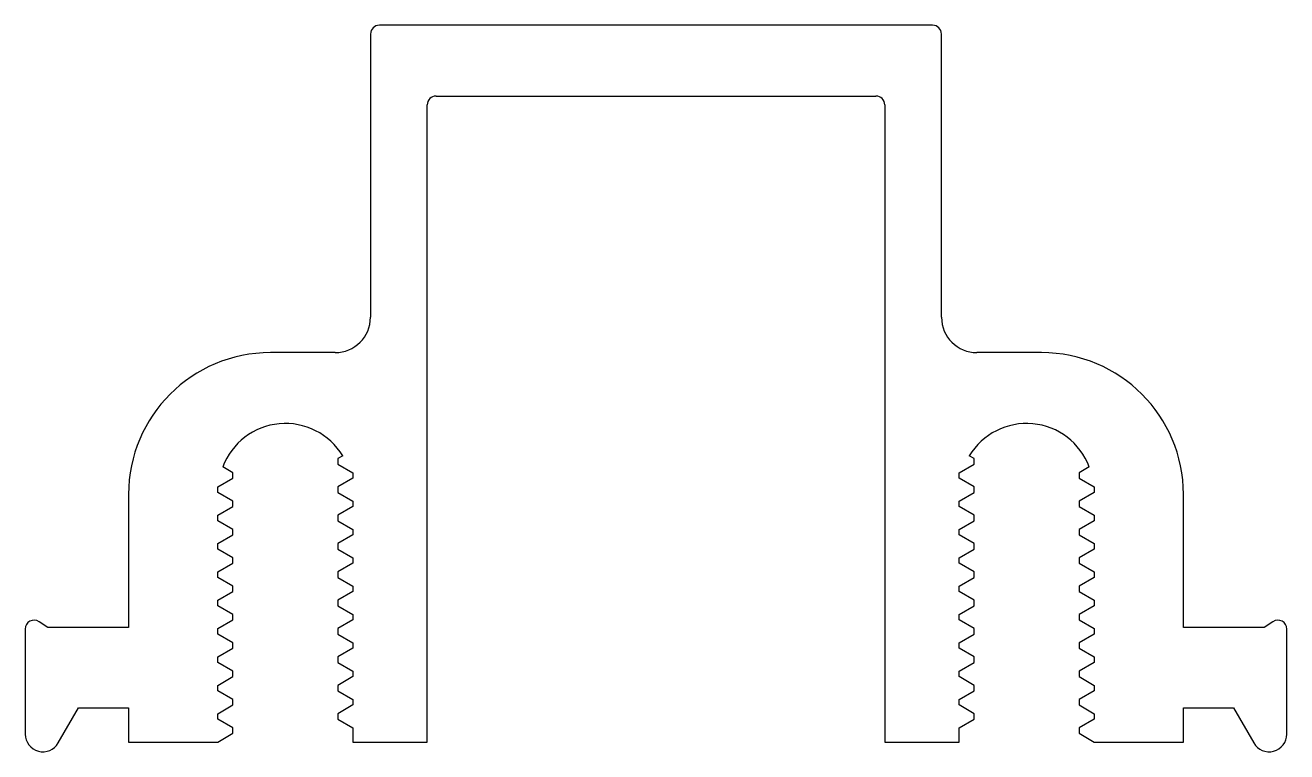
# Model space of a CAD drawing. Extents: x 3.3 to 59.8, y 2.6 to 35.2.
import ezdxf

# ---------------------------------------------------------------- set-up
doc = ezdxf.new("R2010")
doc.units = 0
doc.layers.get('0').update_dxf_attribs({"linetype": 'CONTINUOUS'})

msp = doc.modelspace()

# ---------------------------------------------------------------- linework, layer by layer
for p, q in [((43.962, 35.173), (19.181, 35.173)), ((18.784, 34.776), (18.784, 22.086)), ((44.359, 22.086), (44.359, 34.776)), ((21.721, 31.998), (41.422, 31.998)), ((21.324, 3.049), (21.324, 31.601)), ((41.819, 31.601), (41.819, 3.049)), ((17.196, 20.499), (14.298, 20.499)), ((48.844, 20.499), (45.946, 20.499)), ((17.54, 15.874), (17.323, 15.749)), ((45.819, 15.749), (45.602, 15.874)), ((12.624, 15.114), (12.167, 15.378)), ((17.323, 15.749), (17.323, 15.503)), ((17.323, 15.503), (17.996, 15.114)), ((45.146, 15.114), (45.819, 15.503)), ((45.819, 15.503), (45.819, 15.749)), ((50.975, 15.378), (50.518, 15.114)), ((11.951, 14.479), (12.624, 14.868)), ((12.624, 14.868), (12.624, 15.114)), ((17.996, 14.868), (17.323, 14.479)), ((17.996, 15.114), (17.996, 14.868)), ((45.146, 14.868), (45.146, 15.114)), ((45.819, 14.479), (45.146, 14.868)), ((50.518, 15.114), (50.518, 14.868)), ((50.518, 14.868), (51.191, 14.479)), ((7.948, 14.149), (7.948, 8.176)), ((11.951, 14.233), (11.951, 14.479)), ((12.624, 13.844), (11.951, 14.233)), ((17.323, 14.479), (17.323, 14.233)), ((17.323, 14.233), (17.996, 13.844)), ((45.146, 13.844), (45.819, 14.233)), ((45.819, 14.233), (45.819, 14.479)), ((51.191, 14.233), (50.518, 13.844)), ((51.191, 14.479), (51.191, 14.233)), ((55.194, 8.176), (55.194, 14.149)), ((11.951, 13.209), (12.624, 13.598)), ((12.624, 13.598), (12.624, 13.844)), ((17.996, 13.598), (17.323, 13.209)), ((17.996, 13.844), (17.996, 13.598)), ((45.146, 13.598), (45.146, 13.844)), ((45.819, 13.209), (45.146, 13.598)), ((50.518, 13.844), (50.518, 13.598)), ((50.518, 13.598), (51.191, 13.209)), ((11.951, 12.963), (11.951, 13.209)), ((17.323, 13.209), (17.323, 12.963)), ((45.819, 12.963), (45.819, 13.209)), ((51.191, 13.209), (51.191, 12.963)), ((12.624, 12.574), (11.951, 12.963)), ((12.624, 12.328), (12.624, 12.574)), ((17.323, 12.963), (17.996, 12.574)), ((17.996, 12.574), (17.996, 12.328)), ((45.146, 12.574), (45.819, 12.963)), ((45.146, 12.328), (45.146, 12.574)), ((51.191, 12.963), (50.518, 12.574)), ((50.518, 12.574), (50.518, 12.328)), ((11.951, 11.939), (12.624, 12.328)), ((11.951, 11.693), (11.951, 11.939)), ((17.996, 12.328), (17.323, 11.939)), ((17.323, 11.939), (17.323, 11.693)), ((45.819, 11.939), (45.146, 12.328)), ((45.819, 11.693), (45.819, 11.939)), ((50.518, 12.328), (51.191, 11.939)), ((51.191, 11.939), (51.191, 11.693)), ((12.624, 11.304), (11.951, 11.693)), ((12.624, 11.058), (12.624, 11.304)), ((17.323, 11.693), (17.996, 11.304)), ((17.996, 11.304), (17.996, 11.058)), ((45.146, 11.304), (45.819, 11.693)), ((45.146, 11.058), (45.146, 11.304)), ((51.191, 11.693), (50.518, 11.304)), ((50.518, 11.304), (50.518, 11.058)), ((11.951, 10.669), (12.624, 11.058)), ((17.996, 11.058), (17.323, 10.669)), ((45.819, 10.669), (45.146, 11.058)), ((50.518, 11.058), (51.191, 10.669)), ((11.951, 10.423), (11.951, 10.669)), ((12.624, 10.034), (11.951, 10.423)), ((17.323, 10.669), (17.323, 10.423)), ((17.323, 10.423), (17.996, 10.034)), ((45.146, 10.034), (45.819, 10.423)), ((45.819, 10.423), (45.819, 10.669)), ((51.191, 10.423), (50.518, 10.034)), ((51.191, 10.669), (51.191, 10.423)), ((11.951, 9.399), (12.624, 9.788)), ((12.624, 9.788), (12.624, 10.034)), ((17.996, 9.788), (17.323, 9.399)), ((17.996, 10.034), (17.996, 9.788)), ((45.146, 9.788), (45.146, 10.034)), ((45.819, 9.399), (45.146, 9.788)), ((50.518, 10.034), (50.518, 9.788)), ((50.518, 9.788), (51.191, 9.399)), ((11.951, 9.153), (11.951, 9.399)), ((12.624, 8.764), (11.951, 9.153)), ((17.323, 9.399), (17.323, 9.153)), ((17.323, 9.153), (17.996, 8.764)), ((45.146, 8.764), (45.819, 9.153)), ((45.819, 9.153), (45.819, 9.399)), ((51.191, 9.153), (50.518, 8.764)), ((51.191, 9.399), (51.191, 9.153)), ((11.951, 8.129), (12.624, 8.518)), ((12.624, 8.518), (12.624, 8.764)), ((17.996, 8.518), (17.323, 8.129)), ((17.996, 8.764), (17.996, 8.518)), ((45.146, 8.518), (45.146, 8.764)), ((45.819, 8.129), (45.146, 8.518)), ((50.518, 8.764), (50.518, 8.518)), ((50.518, 8.518), (51.191, 8.129)), ((3.319, 8.112), (3.319, 3.405)), ((4.335, 8.176), (3.936, 8.442)), ((7.948, 8.176), (4.335, 8.176)), ((11.951, 7.883), (11.951, 8.129)), ((17.323, 8.129), (17.323, 7.883)), ((45.819, 7.883), (45.819, 8.129)), ((51.191, 8.129), (51.191, 7.883)), ((58.807, 8.176), (55.194, 8.176)), ((59.206, 8.442), (58.807, 8.176)), ((59.823, 3.405), (59.823, 8.112)), ((12.624, 7.494), (11.951, 7.883)), ((12.624, 7.248), (12.624, 7.494)), ((17.323, 7.883), (17.996, 7.494)), ((17.996, 7.494), (17.996, 7.248)), ((45.146, 7.494), (45.819, 7.883)), ((45.146, 7.248), (45.146, 7.494)), ((51.191, 7.883), (50.518, 7.494)), ((50.518, 7.494), (50.518, 7.248)), ((11.951, 6.859), (12.624, 7.248)), ((11.951, 6.613), (11.951, 6.859)), ((17.996, 7.248), (17.323, 6.859)), ((17.323, 6.859), (17.323, 6.613)), ((45.819, 6.859), (45.146, 7.248)), ((45.819, 6.613), (45.819, 6.859)), ((50.518, 7.248), (51.191, 6.859)), ((51.191, 6.859), (51.191, 6.613)), ((12.624, 6.224), (11.951, 6.613)), ((12.624, 5.978), (12.624, 6.224)), ((17.323, 6.613), (17.996, 6.224)), ((17.996, 6.224), (17.996, 5.978)), ((45.146, 6.224), (45.819, 6.613)), ((45.146, 5.978), (45.146, 6.224)), ((51.191, 6.613), (50.518, 6.224)), ((50.518, 6.224), (50.518, 5.978)), ((11.951, 5.589), (12.624, 5.978)), ((17.996, 5.978), (17.323, 5.589)), ((45.819, 5.589), (45.146, 5.978)), ((50.518, 5.978), (51.191, 5.589)), ((11.951, 5.343), (11.951, 5.589)), ((12.624, 4.954), (11.951, 5.343)), ((17.323, 5.589), (17.323, 5.343)), ((17.323, 5.343), (17.996, 4.954)), ((45.146, 4.954), (45.819, 5.343)), ((45.819, 5.343), (45.819, 5.589)), ((51.191, 5.343), (50.518, 4.954)), ((51.191, 5.589), (51.191, 5.343)), ((4.8, 3.008), (5.708, 4.58)), ((5.708, 4.58), (7.948, 4.58)), ((7.948, 4.58), (7.948, 3.049)), ((11.951, 4.319), (12.624, 4.708)), ((12.624, 4.708), (12.624, 4.954)), ((17.996, 4.708), (17.323, 4.319)), ((17.996, 4.954), (17.996, 4.708)), ((45.146, 4.708), (45.146, 4.954)), ((45.819, 4.319), (45.146, 4.708)), ((50.518, 4.954), (50.518, 4.708)), ((50.518, 4.708), (51.191, 4.319)), ((55.194, 3.049), (55.194, 4.58)), ((55.194, 4.58), (57.435, 4.58)), ((57.435, 4.58), (58.342, 3.008)), ((11.951, 4.073), (11.951, 4.319)), ((12.624, 3.684), (11.951, 4.073)), ((17.323, 4.319), (17.323, 4.073)), ((17.323, 4.073), (17.996, 3.684)), ((45.146, 3.684), (45.819, 4.073)), ((45.819, 4.073), (45.819, 4.319)), ((51.191, 4.073), (50.518, 3.684)), ((51.191, 4.319), (51.191, 4.073)), ((11.951, 3.049), (12.624, 3.438)), ((12.624, 3.438), (12.624, 3.684)), ((17.996, 3.684), (17.996, 3.049)), ((45.146, 3.049), (45.146, 3.684)), ((50.518, 3.684), (50.518, 3.438)), ((50.518, 3.438), (51.191, 3.049)), ((7.948, 3.049), (11.951, 3.049)), ((17.996, 3.049), (21.324, 3.049)), ((41.819, 3.049), (45.146, 3.049)), ((51.191, 3.049), (55.194, 3.049))]:
    msp.add_line(p, q)
for centre, radius, start, end in [((19.181, 34.776), 0.397, 90, 180), ((43.962, 34.776), 0.397, 0, 90), ((21.721, 31.601), 0.397, 90, 180), ((41.422, 31.601), 0.397, 0, 90), ((17.196, 22.086), 1.587, 270, 360), ((45.946, 22.086), 1.587, 180, 270), ((14.298, 14.149), 6.35, 90, 180), ((48.844, 14.149), 6.35, 360, 90), ((14.974, 14.327), 2.997, 31.0916, 159.464), ((48.169, 14.327), 2.997, 20.536, 148.9084), ((3.716, 8.112), 0.397, 56.3, 180), ((59.426, 8.112), 0.397, 0, 123.7), ((4.113, 3.405), 0.794, 180, 330), ((59.03, 3.405), 0.794, 210, 0)]:
    msp.add_arc(centre, radius, start, end)

doc.saveas('drawing.dxf')
